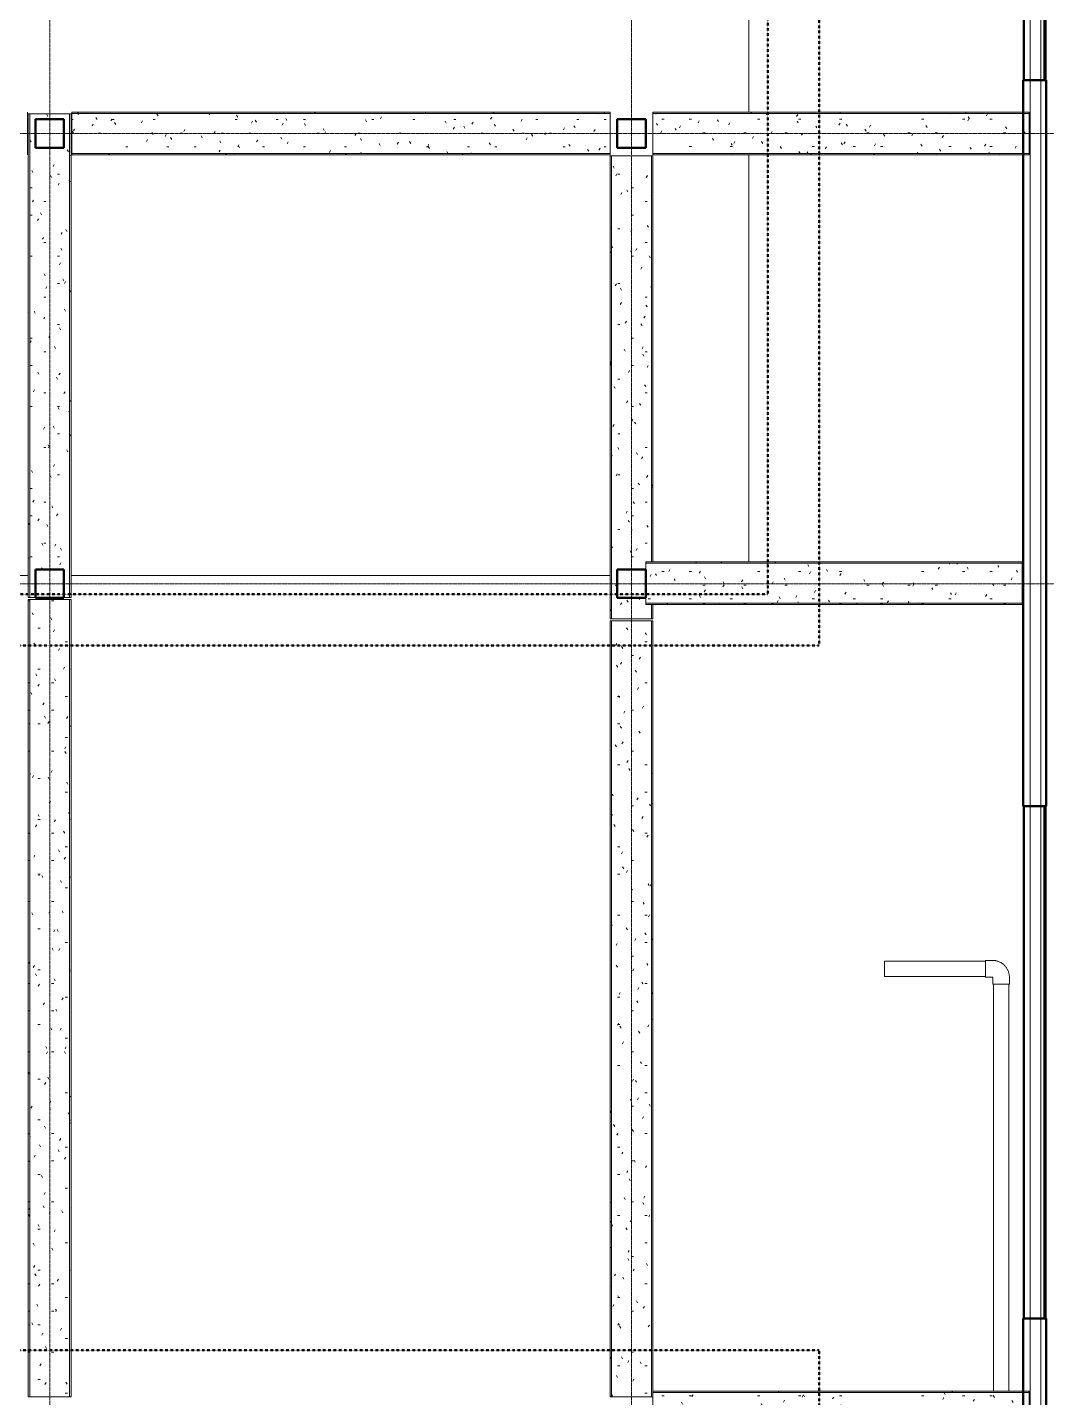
# Model space of a CAD drawing. Header units: inches. Extents: x -4235 to -464, y 9706 to 12365.
# Drawn here: x -2513 to -1940, y 10825 to 11595 of the extents above; entities that cross this region are included whole.
import ezdxf

# ---------------------------------------------------------------- set-up
doc = ezdxf.new("R2010")
doc.units = ezdxf.units.IN
doc.header["$MEASUREMENT"] = 0
doc.linetypes.add('Dash 1_16_', pattern=[0.125, 0.0625, -0.0625])
doc.linetypes.add('Grid Line 1_2_', pattern=[0.875, 0.5, -0.125, 0.125, -0.125])
for name, color, linetype, lineweight in [('0-1', 7, 'Continuous', 5), ('0-3', 7, 'Continuous', 9), ('A-FLOR-5', 192, 'Continuous', 9), ('A-WALL', 113, 'Continuous', 13), ('C-PROP-LINE-1', 91, 'Dash 1_16_', 50), ('P-PIPE-1', 7, 'Continuous', 9), ('S-BEAM', 12, 'Continuous', 9), ('S-BEAM-1', 9, 'Continuous', 9), ('S-COLS', 52, 'Continuous', 9), ('S-COLS-1', 52, 'Continuous', 50), ('S-FNDN-5', 32, 'Continuous', 50), ('S-FNDN-6', 32, 'Continuous', 9), ('S-GRID-1', 1, 'Grid Line 1_2_', 9)]:
    doc.layers.add(name, color=color, linetype=linetype, lineweight=lineweight)
pattern_1 = [(0, (0, 0), (30.72, 7.68), [1.267, -21.773, 1.267, -21.773, -122.88]), (0, (0, 0), (30.72, 7.68), [-46.08, 1.267, -44.813, 1.267, -21.773, -53.76]), (0, (0, 0), (30.72, 7.68), [-115.2, 1.267, -14.093, 1.267, -37.133]), (120, (11.52, 3.84), (-22.011075, 22.7643004), [1.267, -21.773, 1.267, -21.773, -122.88]), (120, (11.52, 3.84), (-22.011075, 22.7643004), [-46.08, 1.267, -44.813, 1.267, -21.773, -53.76]), (120, (11.52, 3.84), (-22.011075, 22.7643004), [-115.2, 1.267, -14.093, 1.267, -37.133]), (240, (15.36, 19.2), (-8.708925, -30.4443004), [1.267, -21.773, 1.267, -21.773, -122.88]), (240, (15.36, 19.2), (-8.708925, -30.4443004), [-46.08, 1.267, -44.813, 1.267, -21.773, -53.76]), (240, (15.36, 19.2), (-8.708925, -30.4443004), [-115.2, 1.267, -14.093, 1.267, -37.133])]

# ---------------------------------------------------------------- blocks, each defined once
blk = doc.blocks.new('Elbow - PVC - Sch 40 - Standard-V5-BACKGROUND - RCP - BASEMENT FLOOR')
at = {"layer": 'P-PIPE-1'}
for p, q in [((-1974.38, 11070.47), (-1970.38, 11070.47)), ((-1970.38, 11061.1), (-1974.38, 11061.1)), ((-1970.35, 11057.07), (-1970.35, 11061.07)), ((-1960.97, 11061.07), (-1960.97, 11057.07))]:
    blk.add_line(p, q, dxfattribs=at)
at = {"layer": 'P-PIPE-1', "flags": 128}
for points in [[(-1970.38, 11070.47), (-1970, 11070.47), (-1969.63, 11070.44), (-1969.25, 11070.41), (-1968.88, 11070.35), (-1968.51, 11070.29), (-1968.14, 11070.2), (-1967.78, 11070.11), (-1967.42, 11070), (-1967.07, 11069.87), (-1966.72, 11069.73), (-1966.37, 11069.58), (-1966.04, 11069.41), (-1965.71, 11069.23), (-1965.38, 11069.04), (-1965.07, 11068.83), (-1964.76, 11068.61), (-1964.46, 11068.38), (-1964.18, 11068.14), (-1963.9, 11067.89), (-1963.73, 11067.72)], [(-1963.73, 11067.72), (-1963.47, 11067.45), (-1963.22, 11067.17), (-1962.98, 11066.88), (-1962.75, 11066.57), (-1962.54, 11066.27), (-1962.34, 11065.95), (-1962.15, 11065.62), (-1961.97, 11065.29), (-1961.81, 11064.95), (-1961.66, 11064.6), (-1961.53, 11064.25), (-1961.41, 11063.9), (-1961.3, 11063.54), (-1961.21, 11063.17), (-1961.13, 11062.8), (-1961.07, 11062.43), (-1961.03, 11062.06), (-1960.99, 11061.68), (-1960.98, 11061.31), (-1960.97, 11061.07)], [(-1970.36, 11061.09), (-1970.36, 11061.09), (-1970.36, 11061.09), (-1970.36, 11061.09), (-1970.36, 11061.09), (-1970.36, 11061.09), (-1970.36, 11061.09), (-1970.36, 11061.1), (-1970.37, 11061.1), (-1970.37, 11061.1), (-1970.37, 11061.1), (-1970.37, 11061.1), (-1970.37, 11061.1), (-1970.37, 11061.1), (-1970.37, 11061.1), (-1970.37, 11061.1), (-1970.37, 11061.1), (-1970.38, 11061.1), (-1970.38, 11061.1), (-1970.38, 11061.1), (-1970.38, 11061.1)], [(-1970.35, 11061.07), (-1970.35, 11061.07), (-1970.35, 11061.07), (-1970.35, 11061.07), (-1970.35, 11061.07), (-1970.35, 11061.07), (-1970.35, 11061.08), (-1970.35, 11061.08), (-1970.35, 11061.08), (-1970.35, 11061.08), (-1970.35, 11061.08), (-1970.35, 11061.08), (-1970.35, 11061.08), (-1970.35, 11061.08), (-1970.35, 11061.08), (-1970.35, 11061.09), (-1970.35, 11061.09), (-1970.36, 11061.09), (-1970.36, 11061.09), (-1970.36, 11061.09), (-1970.36, 11061.09)]]:
    blk.add_lwpolyline(points, dxfattribs=at)
at = {"layer": 'P-PIPE-1'}
for centre, major_axis, start_param, end_param in [((-1974.38, 11065.79), (0, 4.69), 6.27277, 9.414362), ((-1965.66, 11057.07), (-4.69, 0), 3.152008, 6.293601), ((-1965.66, 11057.07), (4.69, 0), 3.152008, 3.524191), ((-1965.66, 11057.07), (4.69, 0), 5.901231, 6.283185)]:
    blk.add_ellipse(centre, major_axis=major_axis, ratio=0.010416, start_param=start_param, end_param=end_param, dxfattribs=at)
blk = doc.blocks.new('CTR - 1st Phase - Common Walls_rvt-1-BACKGROUND - RCP - BASEMENT FLOOR')
at = {"layer": 'P-PIPE-1'}
for p, q in [((-2031.17, 11070.1), (-1974.38, 11070.1)), ((-1974.38, 11061.47), (-2031.17, 11061.47)), ((-1969.97, 10828.44), (-1969.97, 11057.07)), ((-1961.35, 11057.07), (-1961.35, 10828.44))]:
    blk.add_line(p, q, dxfattribs=at)
for centre, major_axis, start_param, end_param in [((-2031.17, 11065.79), (0, 4.31), 0, 1.570796), ((-2031.17, 11065.79), (0, 4.31), 1.570796, 3.141593), ((-1965.66, 11057.07), (4.31, 0), 1.570796, 3.141593), ((-1965.66, 11057.07), (4.31, 0), 0, 1.570796)]:
    blk.add_ellipse(centre, major_axis=major_axis, ratio=0.010416, start_param=start_param, end_param=end_param, dxfattribs=at)
at = {"layer": '0-3'}
blk.add_blockref('Elbow - PVC - Sch 40 - Standard-V5-BACKGROUND - RCP - BASEMENT FLOOR', (0, 0), dxfattribs=at)
blk = doc.blocks.new('Concrete-Rectangular-Column - ONE-1856735-BACKGROUND - RCP - BASEMENT FLOOR')
at = {"layer": 'S-COLS-1'}
for p, q in [((-8, 8), (8, 8)), ((-8, -8), (-8, 8)), ((8, 8), (8, -8)), ((8, -8), (-8, -8))]:
    blk.add_line(p, q, dxfattribs=at)
blk = doc.blocks.new('Beam 2 Levels - _A_-2914351-BACKGROUND - RCP - BASEMENT FLOOR')
at = {"layer": 'S-BEAM-1'}
h = blk.add_hatch(dxfattribs=at)
h.set_pattern_fill('FP_45', color=256, style=0, pattern_type=2)
h.set_pattern_definition([(0, (2060.074, -5783.988), (30.72, 5.431), [1.267, -21.773, 1.267, -21.773, -122.88]), (0, (2060.074, -5783.988), (30.72, 5.431), [-46.08, 1.267, -44.813, 1.267, -21.773, -53.76]), (0, (2060.074, -5783.988), (30.72, 5.431), [-115.2, 1.267, -14.093, 1.267, -37.133]), (129.232, (2071.594, -5781.273), (-19.350573, 12.838379), [1.002, -17.213, 1.002, -114.358]), (129.232, (2071.594, -5781.273), (-19.350573, 12.838379), [-19.217, -17.213, 1.002, -35.428, -60.716]), (129.232, (2071.594, -5781.273), (-19.350573, 12.838379), [-72.859, 1.002, -17.213, 1.002, -41.499]), (129.232, (2071.594, -5781.273), (-19.350573, 12.838379), [-92.075, -11.141, 1.002, -29.356]), (230.768, (2075.434, -5770.412), (-11.3700044, -24.785848), [1.002, -17.213, 1.002, -114.358]), (230.768, (2075.434, -5770.412), (-11.3700044, -24.785848), [-19.217, -17.213, 1.002, -35.428, -60.716]), (230.768, (2075.434, -5770.412), (-11.3700044, -24.785848), [-72.859, 1.002, -17.213, 1.002, -41.499]), (230.768, (2075.434, -5770.412), (-11.3700044, -24.785848), [-92.075, -11.141, 1.002, -29.356])])
h.paths.add_polyline_path([(106.75, 11.21), (110.26, 11.21), (110.26, 12), (-101.25, 12), (-101.25, 11.21), (101.45, 11.21)], flags=0)
h = blk.add_hatch(dxfattribs=at)
h.set_pattern_fill('FP_46', color=256, style=0, pattern_type=2)
h.set_pattern_definition([(0, (2060.074, -11535.189), (30.72, 7.68), [1.267, -21.773, 1.267, -21.773, -122.88]), (0, (2060.074, -11535.189), (30.72, 7.68), [-46.08, 1.267, -44.813, 1.267, -21.773, -53.76]), (0, (2060.074, -11535.189), (30.72, 7.68), [-115.2, 1.267, -14.093, 1.267, -37.133]), (120, (2071.594, -11531.349), (-22.011075, 22.7643004), [1.267, -21.773, 1.267, -21.773, -122.88]), (120, (2071.594, -11531.349), (-22.011075, 22.7643004), [-46.08, 1.267, -44.813, 1.267, -21.773, -53.76]), (120, (2071.594, -11531.349), (-22.011075, 22.7643004), [-115.2, 1.267, -14.093, 1.267, -37.133]), (240, (2075.434, -11515.989), (-8.708925, -30.4443004), [1.267, -21.773, 1.267, -21.773, -122.88]), (240, (2075.434, -11515.989), (-8.708925, -30.4443004), [-46.08, 1.267, -44.813, 1.267, -21.773, -53.76]), (240, (2075.434, -11515.989), (-8.708925, -30.4443004), [-115.2, 1.267, -14.093, 1.267, -37.133])])
h.paths.add_polyline_path([(106.75, -11.21), (110.26, -11.21), (110.26, 11.21), (-101.25, 11.21), (-101.25, -11.21), (-10.67, -11.21)], flags=0)
h = blk.add_hatch(dxfattribs=at)
h.set_pattern_fill('FP_47', color=256, style=0, pattern_type=2)
h.set_pattern_definition([(0, (2060.074, -5751.201), (30.72, 5.431), [1.267, -21.773, 1.267, -21.773, -122.88]), (0, (2060.074, -5751.201), (30.72, 5.431), [-46.08, 1.267, -44.813, 1.267, -21.773, -53.76]), (0, (2060.074, -5751.201), (30.72, 5.431), [-115.2, 1.267, -14.093, 1.267, -37.133]), (129.232, (2071.594, -5748.486), (-19.350573, 12.838379), [1.002, -17.213, 1.002, -114.358]), (129.232, (2071.594, -5748.486), (-19.350573, 12.838379), [-19.217, -17.213, 1.002, -35.428, -60.716]), (129.232, (2071.594, -5748.486), (-19.350573, 12.838379), [-72.859, 1.002, -17.213, 1.002, -41.499]), (129.232, (2071.594, -5748.486), (-19.350573, 12.838379), [-92.075, -11.141, 1.002, -29.356]), (230.768, (2075.434, -5737.625), (-11.3700044, -24.785848), [1.002, -17.213, 1.002, -114.358]), (230.768, (2075.434, -5737.625), (-11.3700044, -24.785848), [-19.217, -17.213, 1.002, -35.428, -60.716]), (230.768, (2075.434, -5737.625), (-11.3700044, -24.785848), [-72.859, 1.002, -17.213, 1.002, -41.499]), (230.768, (2075.434, -5737.625), (-11.3700044, -24.785848), [-92.075, -11.141, 1.002, -29.356])])
h.paths.add_polyline_path([(106.75, -12), (110.26, -12), (110.26, -11.21), (-101.25, -11.21), (-101.25, -12), (-10.67, -12)], flags=0)
at = {"layer": 'S-BEAM'}
for p, q in [((-101.25, 12), (-101.25, 11.21)), ((106.75, 12), (-101.25, 12)), ((-101.25, 11.21), (-101.25, -11.21)), ((106.75, 11.21), (-101.25, 11.21)), ((110.26, 12), (106.75, 12)), ((110.26, 11.21), (106.75, 11.21)), ((110.26, 12), (110.26, 11.21)), ((110.26, 11.21), (110.26, -11.21)), ((-101.25, -11.21), (-101.25, -12)), ((106.75, -11.21), (-101.25, -11.21)), ((106.75, -12), (-101.25, -12)), ((110.26, -11.21), (106.75, -11.21)), ((110.26, -12), (106.75, -12)), ((110.26, -11.21), (110.26, -12))]:
    blk.add_line(p, q, dxfattribs=at)
blk = doc.blocks.new('Beam 2 Levels_01 - _B_-2914353-BACKGROUND - RCP - BASEMENT FLOOR')
at = {"layer": 'S-BEAM-1'}
h = blk.add_hatch(dxfattribs=at)
h.set_pattern_fill('FP_51', color=256, style=0, pattern_type=2)
h.set_pattern_definition([(0, (2060.074, -5424.613), (30.72, 5.431), [1.267, -21.773, 1.267, -21.773, -122.88]), (0, (2060.074, -5424.613), (30.72, 5.431), [-46.08, 1.267, -44.813, 1.267, -21.773, -53.76]), (0, (2060.074, -5424.613), (30.72, 5.431), [-115.2, 1.267, -14.093, 1.267, -37.133]), (129.232, (2071.594, -5421.898), (-19.350573, 12.838379), [1.002, -17.213, 1.002, -114.358]), (129.232, (2071.594, -5421.898), (-19.350573, 12.838379), [-19.217, -17.213, 1.002, -35.428, -60.716]), (129.232, (2071.594, -5421.898), (-19.350573, 12.838379), [-72.859, 1.002, -17.213, 1.002, -41.499]), (129.232, (2071.594, -5421.898), (-19.350573, 12.838379), [-92.075, -11.141, 1.002, -29.356]), (230.768, (2075.434, -5411.037), (-11.3700044, -24.785848), [1.002, -17.213, 1.002, -114.358]), (230.768, (2075.434, -5411.037), (-11.3700044, -24.785848), [-19.217, -17.213, 1.002, -35.428, -60.716]), (230.768, (2075.434, -5411.037), (-11.3700044, -24.785848), [-72.859, 1.002, -17.213, 1.002, -41.499]), (230.768, (2075.434, -5411.037), (-11.3700044, -24.785848), [-92.075, -11.141, 1.002, -29.356])])
h.paths.add_polyline_path([(101.45, 11.21), (110.26, 11.21), (110.26, 12), (-101.24, 12), (-101.24, 11.21), (17.48, 11.21)], flags=0)
h = blk.add_hatch(dxfattribs=at)
h.set_pattern_fill('FP_52', color=256, style=0, pattern_type=2)
h.set_pattern_definition([(0, (2060.074, -10816.439), (30.72, 7.68), [1.267, -21.773, 1.267, -21.773, -122.88]), (0, (2060.074, -10816.439), (30.72, 7.68), [-46.08, 1.267, -44.813, 1.267, -21.773, -53.76]), (0, (2060.074, -10816.439), (30.72, 7.68), [-115.2, 1.267, -14.093, 1.267, -37.133]), (120, (2071.594, -10812.599), (-22.011075, 22.7643004), [1.267, -21.773, 1.267, -21.773, -122.88]), (120, (2071.594, -10812.599), (-22.011075, 22.7643004), [-46.08, 1.267, -44.813, 1.267, -21.773, -53.76]), (120, (2071.594, -10812.599), (-22.011075, 22.7643004), [-115.2, 1.267, -14.093, 1.267, -37.133]), (240, (2075.434, -10797.239), (-8.708925, -30.4443004), [1.267, -21.773, 1.267, -21.773, -122.88]), (240, (2075.434, -10797.239), (-8.708925, -30.4443004), [-46.08, 1.267, -44.813, 1.267, -21.773, -53.76]), (240, (2075.434, -10797.239), (-8.708925, -30.4443004), [-115.2, 1.267, -14.093, 1.267, -37.133])])
h.paths.add_polyline_path([(106.75, -11.21), (110.26, -11.21), (110.26, 11.21), (-101.24, 11.21), (-101.24, -11.21), (101.45, -11.21)], flags=0)
h = blk.add_hatch(dxfattribs=at)
h.set_pattern_fill('FP_53', color=256, style=0, pattern_type=2)
h.set_pattern_definition([(0, (2060.074, -5391.826), (30.72, 5.431), [1.267, -21.773, 1.267, -21.773, -122.88]), (0, (2060.074, -5391.826), (30.72, 5.431), [-46.08, 1.267, -44.813, 1.267, -21.773, -53.76]), (0, (2060.074, -5391.826), (30.72, 5.431), [-115.2, 1.267, -14.093, 1.267, -37.133]), (129.232, (2071.594, -5389.111), (-19.350573, 12.838379), [1.002, -17.213, 1.002, -114.358]), (129.232, (2071.594, -5389.111), (-19.350573, 12.838379), [-19.217, -17.213, 1.002, -35.428, -60.716]), (129.232, (2071.594, -5389.111), (-19.350573, 12.838379), [-72.859, 1.002, -17.213, 1.002, -41.499]), (129.232, (2071.594, -5389.111), (-19.350573, 12.838379), [-92.075, -11.141, 1.002, -29.356]), (230.768, (2075.434, -5378.25), (-11.370004, -24.785848), [1.002, -17.213, 1.002, -114.358]), (230.768, (2075.434, -5378.25), (-11.370004, -24.785848), [-19.217, -17.213, 1.002, -35.428, -60.716]), (230.768, (2075.434, -5378.25), (-11.370004, -24.785848), [-72.859, 1.002, -17.213, 1.002, -41.499]), (230.768, (2075.434, -5378.25), (-11.370004, -24.785848), [-92.075, -11.141, 1.002, -29.356])])
h.paths.add_polyline_path([(101.45, -12), (110.26, -12), (110.26, -11.21), (-101.24, -11.21), (-101.24, -12), (25.29, -12)], flags=0)
at = {"layer": 'S-BEAM'}
for p, q in [((-101.24, 12), (-101.24, 11.21)), ((106.75, 12), (-101.24, 12)), ((-101.24, 11.21), (-101.24, -11.21)), ((106.75, 11.21), (-101.24, 11.21)), ((110.26, 12), (106.75, 12)), ((110.26, 11.21), (106.75, 11.21)), ((110.26, 12), (110.26, 11.21)), ((110.26, 11.21), (110.26, -11.21)), ((-101.24, -11.21), (-101.24, -12)), ((106.75, -11.21), (-101.24, -11.21)), ((106.75, -12), (-101.24, -12)), ((110.26, -11.21), (106.75, -11.21)), ((110.26, -12), (106.75, -12)), ((110.26, -11.21), (110.26, -12))]:
    blk.add_line(p, q, dxfattribs=at)
blk = doc.blocks.new('Beam 2 Levels_01 - _B_-2914352-BACKGROUND - RCP - BASEMENT FLOOR')
at = {"layer": 'S-BEAM-1'}
h = blk.add_hatch(dxfattribs=at)
h.set_pattern_fill('FP_62', color=256, style=0, pattern_type=2)
h.set_pattern_definition([(0, (2060.074, -5657.613), (30.72, 5.431), [1.267, -21.773, 1.267, -21.773, -122.88]), (0, (2060.074, -5657.613), (30.72, 5.431), [-46.08, 1.267, -44.813, 1.267, -21.773, -53.76]), (0, (2060.074, -5657.613), (30.72, 5.431), [-115.2, 1.267, -14.093, 1.267, -37.133]), (129.232, (2071.594, -5654.898), (-22.011341, 16.097085), [1.002, -17.213, 1.002, -114.358]), (129.232, (2071.594, -5654.898), (-22.011341, 16.097085), [-19.217, -17.213, 1.002, -35.428, -60.716]), (129.232, (2071.594, -5654.898), (-22.011341, 16.097085), [-72.859, 1.002, -17.213, 1.002, -41.499]), (129.232, (2071.594, -5654.898), (-22.011341, 16.097085), [-92.075, -11.141, 1.002, -29.356]), (230.768, (2075.434, -5644.037), (-8.709237, -21.527142), [1.002, -17.213, 1.002, -114.358]), (230.768, (2075.434, -5644.037), (-8.709237, -21.527142), [-19.217, -17.213, 1.002, -35.428, -60.716]), (230.768, (2075.434, -5644.037), (-8.709237, -21.527142), [-72.859, 1.002, -17.213, 1.002, -41.499]), (230.768, (2075.434, -5644.037), (-8.709237, -21.527142), [-92.075, -11.141, 1.002, -29.356])])
h.paths.add_polyline_path([(-105.26, 11.21), (106.24, 11.21), (106.24, 12), (-105.26, 12)], flags=0)
h = blk.add_hatch(dxfattribs=at)
h.set_pattern_fill('FP_61', color=256, style=0, pattern_type=2)
h.set_pattern_definition([(0, (2060.074, -11282.439), (30.72, 7.68), [1.267, -21.773, 1.267, -21.773, -122.88]), (0, (2060.074, -11282.439), (30.72, 7.68), [-46.08, 1.267, -44.813, 1.267, -21.773, -53.76]), (0, (2060.074, -11282.439), (30.72, 7.68), [-115.2, 1.267, -14.093, 1.267, -37.133]), (120, (2071.594, -11278.599), (-22.011075, 22.7643004), [1.267, -21.773, 1.267, -21.773, -122.88]), (120, (2071.594, -11278.599), (-22.011075, 22.7643004), [-46.08, 1.267, -44.813, 1.267, -21.773, -53.76]), (120, (2071.594, -11278.599), (-22.011075, 22.7643004), [-115.2, 1.267, -14.093, 1.267, -37.133]), (240, (2075.434, -11263.239), (-8.708925, -30.4443004), [1.267, -21.773, 1.267, -21.773, -122.88]), (240, (2075.434, -11263.239), (-8.708925, -30.4443004), [-46.08, 1.267, -44.813, 1.267, -21.773, -53.76]), (240, (2075.434, -11263.239), (-8.708925, -30.4443004), [-115.2, 1.267, -14.093, 1.267, -37.133])])
h.paths.add_polyline_path([(-105.26, -11.21), (106.24, -11.21), (106.24, 11.21), (-105.26, 11.21), (-105.26, -8.25)], flags=0)
h = blk.add_hatch(dxfattribs=at)
h.set_pattern_fill('FP_60', color=256, style=0, pattern_type=2)
h.set_pattern_definition([(0, (2060.074, -5624.826), (30.72, 5.431), [1.267, -21.773, 1.267, -21.773, -122.88]), (0, (2060.074, -5624.826), (30.72, 5.431), [-46.08, 1.267, -44.813, 1.267, -21.773, -53.76]), (0, (2060.074, -5624.826), (30.72, 5.431), [-115.2, 1.267, -14.093, 1.267, -37.133]), (129.232, (2071.594, -5622.111), (-22.011341, 16.097085), [1.002, -17.213, 1.002, -114.358]), (129.232, (2071.594, -5622.111), (-22.011341, 16.097085), [-19.217, -17.213, 1.002, -35.428, -60.716]), (129.232, (2071.594, -5622.111), (-22.011341, 16.097085), [-72.859, 1.002, -17.213, 1.002, -41.499]), (129.232, (2071.594, -5622.111), (-22.011341, 16.097085), [-92.075, -11.141, 1.002, -29.356]), (230.768, (2075.434, -5611.25), (-8.709237, -21.527142), [1.002, -17.213, 1.002, -114.358]), (230.768, (2075.434, -5611.25), (-8.709237, -21.527142), [-19.217, -17.213, 1.002, -35.428, -60.716]), (230.768, (2075.434, -5611.25), (-8.709237, -21.527142), [-72.859, 1.002, -17.213, 1.002, -41.499]), (230.768, (2075.434, -5611.25), (-8.709237, -21.527142), [-92.075, -11.141, 1.002, -29.356])])
h.paths.add_polyline_path([(-105.26, -12), (106.24, -12), (106.24, -11.21), (-105.26, -11.21)], flags=0)
at = {"layer": 'S-BEAM'}
for p, q in [((-105.26, 12), (-105.26, 11.21)), ((-105.26, 12), (106.24, 12)), ((-105.26, 11.21), (-105.26, 7.75)), ((-105.26, 11.21), (106.24, 11.21)), ((106.24, 12), (106.24, 11.21)), ((106.24, 11.21), (106.24, -11.21)), ((-105.26, -8.25), (-105.26, -11.21)), ((-105.26, -11.21), (-105.26, -12)), ((-105.26, -11.21), (106.24, -11.21)), ((-105.26, -12), (106.24, -12)), ((106.24, -11.21), (106.24, -12))]:
    blk.add_line(p, q, dxfattribs=at)
blk = doc.blocks.new('Inverted Tee Beam - 24IT40-V16-BACKGROUND - RCP - BASEMENT FLOOR')
at = {"layer": 'S-BEAM-1'}
h = blk.add_hatch(dxfattribs=at)
h.set_pattern_fill('FP_80', color=256, style=0, pattern_type=2)
h.set_pattern_definition([(270, (-11060.814, -1262.556), (7.68, -21.722), [0.896, -15.396, 0.896, -15.396, -86.889]), (270, (-11060.814, -1262.556), (7.68, -21.722), [-32.583, 0.896, -31.687, 0.896, -15.396, -38.014]), (270, (-11060.814, -1262.556), (7.68, -21.722), [-81.459, 0.896, -9.965, 0.896, -26.257]), (22.208, (-11056.974, -1270.701), (26.0559108, 16.9086766), [1.185, -20.367, 1.185, -135.31]), (22.208, (-11056.974, -1270.701), (26.0559108, 16.9086766), [-22.737, -20.367, 1.185, -41.919, -71.84]), (22.208, (-11056.974, -1270.701), (26.0559108, 16.9086766), [-86.208, 1.185, -20.367, 1.185, -49.103]), (22.208, (-11056.974, -1270.701), (26.0559108, 16.9086766), [-108.945, -13.183, 1.185, -34.735]), (157.792, (-11041.614, -1273.417), (-27.152691, 4.8140186), [1.185, -20.367, 1.185, -135.31]), (157.792, (-11041.614, -1273.417), (-27.152691, 4.8140186), [-22.737, -20.367, 1.185, -41.919, -71.84]), (157.792, (-11041.614, -1273.417), (-27.152691, 4.8140186), [-86.208, 1.185, -20.367, 1.185, -49.103]), (157.792, (-11041.614, -1273.417), (-27.152691, 4.8140186), [-108.945, -13.183, 1.185, -34.735])])
h.paths.add_polyline_path([(-235.63, 12), (-235.63, 11.21), (212.6, 11.21), (212.6, 12), (-25.29, 12)], flags=0)
h = blk.add_hatch(dxfattribs=at)
h.set_pattern_fill('FP_81', color=256, style=0, pattern_type=2)
h.set_pattern_definition([(270, (-11060.814, -2500.324), (7.68, -30.72), [1.267, -21.773, 1.267, -21.773, -122.88]), (270, (-11060.814, -2500.324), (7.68, -30.72), [-46.08, 1.267, -44.813, 1.267, -21.773, -53.76]), (270, (-11060.814, -2500.324), (7.68, -30.72), [-115.2, 1.267, -14.093, 1.267, -37.133]), (30, (-11056.974, -2511.844), (22.7643004, 22.011075), [1.267, -21.773, 1.267, -21.773, -122.88]), (30, (-11056.974, -2511.844), (22.7643004, 22.011075), [-46.08, 1.267, -44.813, 1.267, -21.773, -53.76]), (30, (-11056.974, -2511.844), (22.7643004, 22.011075), [-115.2, 1.267, -14.093, 1.267, -37.133]), (150, (-11041.614, -2515.684), (-30.4443004, 8.708925), [1.267, -21.773, 1.267, -21.773, -122.88]), (150, (-11041.614, -2515.684), (-30.4443004, 8.708925), [-46.08, 1.267, -44.813, 1.267, -21.773, -53.76]), (150, (-11041.614, -2515.684), (-30.4443004, 8.708925), [-115.2, 1.267, -14.093, 1.267, -37.133])])
h.paths.add_polyline_path([(-235.63, -11.21), (212.6, -11.21), (212.6, 11.21), (-235.63, 11.21)], flags=0)
h = blk.add_hatch(dxfattribs=at)
h.set_pattern_fill('FP_82', color=256, style=0, pattern_type=2)
h.set_pattern_definition([(270, (-11060.814, -1237.768), (7.68, -21.722), [0.896, -15.396, 0.896, -15.396, -86.889]), (270, (-11060.814, -1237.768), (7.68, -21.722), [-32.583, 0.896, -31.687, 0.896, -15.396, -38.014]), (270, (-11060.814, -1237.768), (7.68, -21.722), [-81.459, 0.896, -9.965, 0.896, -26.257]), (22.208, (-11056.974, -1245.914), (26.0559108, 16.9086766), [1.185, -20.367, 1.185, -135.31]), (22.208, (-11056.974, -1245.914), (26.0559108, 16.9086766), [-22.737, -20.367, 1.185, -41.919, -71.84]), (22.208, (-11056.974, -1245.914), (26.0559108, 16.9086766), [-86.208, 1.185, -20.367, 1.185, -49.103]), (22.208, (-11056.974, -1245.914), (26.0559108, 16.9086766), [-108.945, -13.183, 1.185, -34.735]), (157.792, (-11041.614, -1248.629), (-27.152691, 4.8140186), [1.185, -20.367, 1.185, -135.31]), (157.792, (-11041.614, -1248.629), (-27.152691, 4.8140186), [-22.737, -20.367, 1.185, -41.919, -71.84]), (157.792, (-11041.614, -1248.629), (-27.152691, 4.8140186), [-86.208, 1.185, -20.367, 1.185, -49.103]), (157.792, (-11041.614, -1248.629), (-27.152691, 4.8140186), [-108.945, -13.183, 1.185, -34.735])])
h.paths.add_polyline_path([(-235.63, -11.21), (-235.63, -12), (212.6, -12), (212.6, -11.21), (-25.29, -11.21)], flags=0)
at = {"layer": 'S-BEAM'}
for p, q in [((-235.63, 12), (-235.63, 11.21)), ((212.6, 12), (-235.63, 12)), ((-235.63, 11.21), (-235.63, -11.21)), ((212.6, 11.21), (-235.63, 11.21)), ((212.6, 11.21), (212.6, 12)), ((212.6, -11.21), (212.6, 11.21)), ((-235.63, -11.21), (-235.63, -12)), ((212.6, -11.21), (-235.63, -11.21)), ((212.6, -12), (-235.63, -12)), ((212.6, -12), (212.6, -11.21))]:
    blk.add_line(p, q, dxfattribs=at)
blk = doc.blocks.new('Inverted Tee Beam - 24IT40-2543537-BACKGROUND - RCP - BASEMENT FLOOR')
at = {"layer": 'S-BEAM-1'}
h = blk.add_hatch(dxfattribs=at)
h.set_pattern_fill('FP_94', color=256, style=0, pattern_type=2)
h.set_pattern_definition([(270, (-11060.814, -1099.056), (7.68, -21.722), [0.896, -15.396, 0.896, -15.396, -86.889]), (270, (-11060.814, -1099.056), (7.68, -21.722), [-32.583, 0.896, -31.687, 0.896, -15.396, -38.014]), (270, (-11060.814, -1099.056), (7.68, -21.722), [-81.459, 0.896, -9.965, 0.896, -26.257]), (22.208, (-11056.974, -1107.201), (26.0559108, 16.9086766), [1.185, -20.367, 1.185, -135.31]), (22.208, (-11056.974, -1107.201), (26.0559108, 16.9086766), [-22.737, -20.367, 1.185, -41.919, -71.84]), (22.208, (-11056.974, -1107.201), (26.0559108, 16.9086766), [-86.208, 1.185, -20.367, 1.185, -49.103]), (22.208, (-11056.974, -1107.201), (26.0559108, 16.9086766), [-108.945, -13.183, 1.185, -34.735]), (157.792, (-11041.614, -1109.917), (-27.152691, 4.8140186), [1.185, -20.367, 1.185, -135.31]), (157.792, (-11041.614, -1109.917), (-27.152691, 4.8140186), [-22.737, -20.367, 1.185, -41.919, -71.84]), (157.792, (-11041.614, -1109.917), (-27.152691, 4.8140186), [-86.208, 1.185, -20.367, 1.185, -49.103]), (157.792, (-11041.614, -1109.917), (-27.152691, 4.8140186), [-108.945, -13.183, 1.185, -34.735])])
h.paths.add_polyline_path([(-235.63, 12), (-235.63, 11.21), (200.59, 11.21), (200.59, 12), (-25.29, 12)], flags=0)
h = blk.add_hatch(dxfattribs=at)
h.set_pattern_fill('FP_95', color=256, style=0, pattern_type=2)
h.set_pattern_definition([(270, (-11060.814, -2173.324), (7.68, -30.72), [1.267, -21.773, 1.267, -21.773, -122.88]), (270, (-11060.814, -2173.324), (7.68, -30.72), [-46.08, 1.267, -44.813, 1.267, -21.773, -53.76]), (270, (-11060.814, -2173.324), (7.68, -30.72), [-115.2, 1.267, -14.093, 1.267, -37.133]), (30, (-11056.974, -2184.844), (22.7643004, 22.011075), [1.267, -21.773, 1.267, -21.773, -122.88]), (30, (-11056.974, -2184.844), (22.7643004, 22.011075), [-46.08, 1.267, -44.813, 1.267, -21.773, -53.76]), (30, (-11056.974, -2184.844), (22.7643004, 22.011075), [-115.2, 1.267, -14.093, 1.267, -37.133]), (150, (-11041.614, -2188.684), (-30.4443004, 8.708925), [1.267, -21.773, 1.267, -21.773, -122.88]), (150, (-11041.614, -2188.684), (-30.4443004, 8.708925), [-46.08, 1.267, -44.813, 1.267, -21.773, -53.76]), (150, (-11041.614, -2188.684), (-30.4443004, 8.708925), [-115.2, 1.267, -14.093, 1.267, -37.133])])
h.paths.add_polyline_path([(-235.63, -11.21), (200.59, -11.21), (200.59, 11.21), (-235.63, 11.21)], flags=0)
h = blk.add_hatch(dxfattribs=at)
h.set_pattern_fill('FP_96', color=256, style=0, pattern_type=2)
h.set_pattern_definition([(270, (-11060.814, -1074.268), (7.68, -21.722), [0.896, -15.396, 0.896, -15.396, -86.889]), (270, (-11060.814, -1074.268), (7.68, -21.722), [-32.583, 0.896, -31.687, 0.896, -15.396, -38.014]), (270, (-11060.814, -1074.268), (7.68, -21.722), [-81.459, 0.896, -9.965, 0.896, -26.257]), (22.208, (-11056.974, -1082.414), (26.0559108, 16.9086766), [1.185, -20.367, 1.185, -135.31]), (22.208, (-11056.974, -1082.414), (26.0559108, 16.9086766), [-22.737, -20.367, 1.185, -41.919, -71.84]), (22.208, (-11056.974, -1082.414), (26.0559108, 16.9086766), [-86.208, 1.185, -20.367, 1.185, -49.103]), (22.208, (-11056.974, -1082.414), (26.0559108, 16.9086766), [-108.945, -13.183, 1.185, -34.735]), (157.792, (-11041.614, -1085.129), (-27.152691, 4.8140186), [1.185, -20.367, 1.185, -135.31]), (157.792, (-11041.614, -1085.129), (-27.152691, 4.8140186), [-22.737, -20.367, 1.185, -41.919, -71.84]), (157.792, (-11041.614, -1085.129), (-27.152691, 4.8140186), [-86.208, 1.185, -20.367, 1.185, -49.103]), (157.792, (-11041.614, -1085.129), (-27.152691, 4.8140186), [-108.945, -13.183, 1.185, -34.735])])
h.paths.add_polyline_path([(-235.63, -12), (200.59, -12), (200.59, -11.21), (-235.63, -11.21)], flags=0)
at = {"layer": 'S-BEAM'}
for p, q in [((-235.63, 12), (-235.63, 11.21)), ((200.59, 12), (-235.63, 12)), ((-235.63, 11.21), (-235.63, -11.21)), ((200.59, 11.21), (-235.63, 11.21)), ((200.59, 11.21), (200.59, 12)), ((200.59, -11.21), (200.59, 11.21)), ((-235.63, -11.21), (-235.63, -12)), ((200.59, -11.21), (-235.63, -11.21)), ((200.59, -12), (-235.63, -12)), ((200.59, -12), (200.59, -11.21))]:
    blk.add_line(p, q, dxfattribs=at)
blk = doc.blocks.new('Family - ___-2835860-BACKGROUND - RCP - BASEMENT FLOOR')
at = {"layer": 'C-PROP-LINE-1'}
for p, q in [((-2067.92, 11247.39), (-2067.92, 12118.59)), ((-2067.92, 11247.39), (-3401.42, 11247.39)), ((-2067.92, 10851.39), (-3401.42, 10851.39)), ((-2067.92, 9980.19), (-2067.92, 10851.39))]:
    blk.add_line(p, q, dxfattribs=at)
blk = doc.blocks.new('Family - ___-2835903-BACKGROUND - RCP - BASEMENT FLOOR')
at = {"layer": 'C-PROP-LINE-1'}
for q in [(-2096.82, 12089.69), (-3400.92, 11276.29)]:
    blk.add_line((-2096.82, 11276.29), q, dxfattribs=at)
blk = doc.blocks.new('Family - ___-2835932-BACKGROUND - RCP - BASEMENT FLOOR')
at = {"layer": 'C-PROP-LINE-1'}
for p, q in [((-2067.92, 11247.39), (-2067.92, 12118.59)), ((-2067.92, 11247.39), (-3401.42, 11247.39)), ((-2067.92, 10851.39), (-3401.42, 10851.39)), ((-2067.92, 9980.19), (-2067.92, 10851.39))]:
    blk.add_line(p, q, dxfattribs=at)

msp = doc.modelspace()

# ---------------------------------------------------------------- hatches: boundary and pattern name
at = {"layer": 'S-BEAM-1'}
h = msp.add_hatch(dxfattribs=at)
h.set_pattern_fill('FP_86', color=256, style=0, pattern_type=2)
h.set_pattern_definition([(0, (-1225.768, 0), (21.722, 7.68), [0.896, -15.396, 0.896, -15.396, -86.889]), (0, (-1225.768, 0), (21.722, 7.68), [-32.583, 0.896, -31.687, 0.896, -15.396, -38.014]), (0, (-1225.768, 0), (21.722, 7.68), [-81.459, 0.896, -9.965, 0.896, -26.257]), (112.208, (-1217.622, 3.84), (-16.9086766, 26.0559108), [1.185, -20.367, 1.185, -20.367, -114.944]), (112.208, (-1217.622, 3.84), (-16.9086766, 26.0559108), [-43.104, 1.185, -41.919, 1.185, -20.367, -50.288]), (112.208, (-1217.622, 3.84), (-16.9086766, 26.0559108), [-107.76, 1.185, -13.183, 1.185, -34.735]), (247.792, (-1214.907, 19.2), (-4.8140186, -27.152691), [1.185, -20.367, 1.185, -20.367, -114.944]), (247.792, (-1214.907, 19.2), (-4.8140186, -27.152691), [-43.104, 1.185, -41.919, 1.185, -20.367, -50.288]), (247.792, (-1214.907, 19.2), (-4.8140186, -27.152691), [-107.76, 1.185, -13.183, 1.185, -34.735])])
h.paths.add_polyline_path([(-2512.32, 11274.46), (-2511.54, 11274.46), (-2511.54, 11546.2), (-2512.32, 11546.2), (-2512.32, 11367.85)], flags=0)
h = msp.add_hatch(dxfattribs=at)
h.set_pattern_fill('FP_13', color=256, style=0, pattern_type=2)
h.set_pattern_definition(pattern_1)
h.paths.add_polyline_path([(-2511.54, 11274.46), (-2508.32, 11274.46), (-2508.32, 11290.19), (-2492.32, 11290.19), (-2492.32, 11274.46), (-2489.11, 11274.46), (-2489.11, 11546.2), (-2511.54, 11546.2), (-2511.54, 11367.85)], flags=0)
h.paths.add_polyline_path([(-2508.32, 11527.19), (-2508.32, 11543.19), (-2492.32, 11543.19), (-2492.32, 11527.19)], flags=0)
h = msp.add_hatch(dxfattribs=at)
h.set_pattern_fill('FP_87', color=256, style=0, pattern_type=2)
h.set_pattern_definition([(0, (-1274.556, 0), (21.722, 7.68), [0.896, -15.396, 0.896, -15.396, -86.889]), (0, (-1274.556, 0), (21.722, 7.68), [-32.583, 0.896, -31.687, 0.896, -15.396, -38.014]), (0, (-1274.556, 0), (21.722, 7.68), [-81.459, 0.896, -9.965, 0.896, -26.257]), (112.208, (-1266.41, 3.84), (-16.9086766, 26.0559108), [1.185, -20.367, 1.185, -20.367, -114.944]), (112.208, (-1266.41, 3.84), (-16.9086766, 26.0559108), [-43.104, 1.185, -41.919, 1.185, -20.367, -50.288]), (112.208, (-1266.41, 3.84), (-16.9086766, 26.0559108), [-107.76, 1.185, -13.183, 1.185, -34.735]), (247.792, (-1263.694, 19.2), (-4.8140186, -27.152691), [1.185, -20.367, 1.185, -20.367, -114.944]), (247.792, (-1263.694, 19.2), (-4.8140186, -27.152691), [-43.104, 1.185, -41.919, 1.185, -20.367, -50.288]), (247.792, (-1263.694, 19.2), (-4.8140186, -27.152691), [-107.76, 1.185, -13.183, 1.185, -34.735])])
h.paths.add_polyline_path([(-2489.11, 11274.46), (-2488.32, 11274.46), (-2488.32, 11546.2), (-2489.11, 11546.2), (-2489.11, 11367.85)], flags=0)
h = msp.add_hatch(dxfattribs=at)
h.set_pattern_fill('FP_15', color=256, style=0, pattern_type=2)
h.set_pattern_definition([(0, (0, 5743.201), (30.72, 5.431), [1.267, -21.773, 1.267, -21.773, -122.88]), (0, (0, 5743.201), (30.72, 5.431), [-46.08, 1.267, -44.813, 1.267, -21.773, -53.76]), (0, (0, 5743.201), (30.72, 5.431), [-115.2, 1.267, -14.093, 1.267, -37.133]), (129.232, (11.52, 5745.916), (-19.350573, 12.838379), [1.002, -17.213, 1.002, -17.213, -97.145]), (129.232, (11.52, 5745.916), (-19.350573, 12.838379), [-36.429, 1.002, -35.428, 1.002, -17.213, -42.501]), (129.232, (11.52, 5745.916), (-19.350573, 12.838379), [-91.074, 1.002, -11.141, 1.002, -29.356]), (230.768, (15.36, 5756.777), (-11.3700044, -24.785848), [1.002, -17.213, 1.002, -17.213, -97.145]), (230.768, (15.36, 5756.777), (-11.3700044, -24.785848), [-36.429, 1.002, -35.428, 1.002, -17.213, -42.501]), (230.768, (15.36, 5756.777), (-11.3700044, -24.785848), [-91.074, 1.002, -11.141, 1.002, -29.356])])
h.paths.add_polyline_path([(-2185.33, 11546.4), (-2185.33, 11547.19), (-2487.81, 11547.19), (-2487.81, 11546.4), (-2294.99, 11546.4)], flags=0)
h = msp.add_hatch(dxfattribs=at)
h.set_pattern_fill('FP_13', color=256, style=0, pattern_type=2)
h.set_pattern_definition(pattern_1)
h.paths.add_polyline_path([(-2185.33, 11523.98), (-2185.33, 11546.4), (-2487.81, 11546.4), (-2487.81, 11523.98), (-2294.99, 11523.98)], flags=0)
h = msp.add_hatch(dxfattribs=at)
h.set_pattern_fill('FP_16', color=256, style=0, pattern_type=2)
h.set_pattern_definition([(0, (0, 5791.988), (30.72, 5.431), [1.267, -21.773, 1.267, -21.773, -122.88]), (0, (0, 5791.988), (30.72, 5.431), [-46.08, 1.267, -44.813, 1.267, -21.773, -53.76]), (0, (0, 5791.988), (30.72, 5.431), [-115.2, 1.267, -14.093, 1.267, -37.133]), (129.232, (11.52, 5794.704), (-19.350573, 12.838379), [1.002, -17.213, 1.002, -17.213, -97.145]), (129.232, (11.52, 5794.704), (-19.350573, 12.838379), [-36.429, 1.002, -35.428, 1.002, -17.213, -42.501]), (129.232, (11.52, 5794.704), (-19.350573, 12.838379), [-91.074, 1.002, -11.141, 1.002, -29.356]), (230.768, (15.36, 5805.565), (-11.3700044, -24.785848), [1.002, -17.213, 1.002, -17.213, -97.145]), (230.768, (15.36, 5805.565), (-11.3700044, -24.785848), [-36.429, 1.002, -35.428, 1.002, -17.213, -42.501]), (230.768, (15.36, 5805.565), (-11.3700044, -24.785848), [-91.074, 1.002, -11.141, 1.002, -29.356])])
h.paths.add_polyline_path([(-2185.33, 11523.19), (-2185.33, 11523.98), (-2487.81, 11523.98), (-2487.81, 11523.19), (-2294.99, 11523.19)], flags=0)
h = msp.add_hatch(dxfattribs=at)
h.set_pattern_fill('FP_100', color=256, style=0, pattern_type=2)
h.set_pattern_definition([(0, (-1062.268, 0), (21.722, 7.68), [0.896, -15.396, 0.896, -15.396, -86.889]), (0, (-1062.268, 0), (21.722, 7.68), [-32.583, 0.896, -31.687, 0.896, -15.396, -38.014]), (0, (-1062.268, 0), (21.722, 7.68), [-81.459, 0.896, -9.965, 0.896, -26.257]), (112.208, (-1054.122, 3.84), (-16.9086766, 26.0559108), [1.185, -20.367, 1.185, -20.367, -114.944]), (112.208, (-1054.122, 3.84), (-16.9086766, 26.0559108), [-43.104, 1.185, -41.919, 1.185, -20.367, -50.288]), (112.208, (-1054.122, 3.84), (-16.9086766, 26.0559108), [-107.76, 1.185, -13.183, 1.185, -34.735]), (247.792, (-1051.407, 19.2), (-4.8140186, -27.152691), [1.185, -20.367, 1.185, -20.367, -114.944]), (247.792, (-1051.407, 19.2), (-4.8140186, -27.152691), [-43.104, 1.185, -41.919, 1.185, -20.367, -50.288]), (247.792, (-1051.407, 19.2), (-4.8140186, -27.152691), [-107.76, 1.185, -13.183, 1.185, -34.735])])
h.paths.add_polyline_path([(-2184.54, 11262.45), (-2184.54, 11522.65), (-2185.32, 11522.65), (-2185.32, 11262.45)], flags=0)
h = msp.add_hatch(dxfattribs=at)
h.set_pattern_fill('FP_13', color=256, style=0, pattern_type=2)
h.set_pattern_definition(pattern_1)
h.paths.add_polyline_path([(-2181.32, 11262.45), (-2162.11, 11262.45), (-2162.11, 11270.44), (-2165.33, 11270.44), (-2165.33, 11274.19), (-2181.32, 11274.19), (-2181.32, 11290.19), (-2165.33, 11290.19), (-2165.33, 11294.44), (-2162.11, 11294.44), (-2162.11, 11522.65), (-2184.54, 11522.65), (-2184.54, 11262.45)], flags=0)
h = msp.add_hatch(dxfattribs=at)
h.set_pattern_fill('FP_101', color=256, style=0, pattern_type=2)
h.set_pattern_definition([(0, (-1111.056, 0), (21.722, 7.68), [0.896, -15.396, 0.896, -15.396, -86.889]), (0, (-1111.056, 0), (21.722, 7.68), [-32.583, 0.896, -31.687, 0.896, -15.396, -38.014]), (0, (-1111.056, 0), (21.722, 7.68), [-81.459, 0.896, -9.965, 0.896, -26.257]), (112.208, (-1102.91, 3.84), (-16.9086766, 26.0559108), [1.185, -20.367, 1.185, -20.367, -114.944]), (112.208, (-1102.91, 3.84), (-16.9086766, 26.0559108), [-43.104, 1.185, -41.919, 1.185, -20.367, -50.288]), (112.208, (-1102.91, 3.84), (-16.9086766, 26.0559108), [-107.76, 1.185, -13.183, 1.185, -34.735]), (247.792, (-1100.194, 19.2), (-4.8140186, -27.152691), [1.185, -20.367, 1.185, -20.367, -114.944]), (247.792, (-1100.194, 19.2), (-4.8140186, -27.152691), [-43.104, 1.185, -41.919, 1.185, -20.367, -50.288]), (247.792, (-1100.194, 19.2), (-4.8140186, -27.152691), [-107.76, 1.185, -13.183, 1.185, -34.735])])
h.paths.add_polyline_path([(-2161.32, 11262.45), (-2161.32, 11270.44), (-2162.11, 11270.44), (-2162.11, 11262.45)], flags=0)
h.paths.add_polyline_path([(-2162.11, 11294.44), (-2161.32, 11294.44), (-2161.32, 11522.65), (-2162.11, 11522.65), (-2162.11, 11367.85)], flags=0)

# ---------------------------------------------------------------- linework, layer by layer
at = {"layer": 'A-FLOR-5'}
for p, q in [((-2107.32, 11547.19), (-2107.32, 11835.19)), ((-1940.32, 11720.15), (-1940.32, 10173.19)), ((-2107.32, 11294.44), (-2107.32, 11523.19)), ((-2815.32, 11286.79), (-2512.32, 11286.79)), ((-2488.32, 11286.79), (-2185.32, 11286.79)), ((-1949.32, 11157.19), (-1949.32, 9901.19))]:
    msp.add_line(p, q, dxfattribs=at)
at = {"layer": 'A-WALL'}
msp.add_line((-1943.32, 9888.19), (-1943.32, 12087.19), dxfattribs=at)
at = {"layer": 'S-BEAM'}
for p, q in [((-2512.84, 11546.4), (-2512.84, 11547.19)), ((-2512.84, 11523.98), (-2512.84, 11546.4)), ((-2511.54, 11546.2), (-2512.32, 11546.2)), ((-2512.32, 11546.2), (-2512.32, 11274.46)), ((-2489.11, 11546.2), (-2511.54, 11546.2)), ((-2511.54, 11546.2), (-2511.54, 11274.46)), ((-2488.32, 11546.2), (-2489.11, 11546.2)), ((-2489.11, 11546.2), (-2489.11, 11274.46)), ((-2488.32, 11546.2), (-2488.32, 11274.46)), ((-2487.81, 11547.19), (-2487.81, 11546.4)), ((-2185.33, 11547.19), (-2487.81, 11547.19)), ((-2487.81, 11546.4), (-2487.81, 11523.98)), ((-2185.33, 11546.4), (-2487.81, 11546.4)), ((-2185.33, 11546.4), (-2185.33, 11547.19)), ((-2185.33, 11523.98), (-2185.33, 11546.4)), ((-2512.84, 11523.19), (-2512.84, 11523.98)), ((-2487.81, 11523.98), (-2487.81, 11523.19)), ((-2185.33, 11523.98), (-2487.81, 11523.98)), ((-2185.33, 11523.19), (-2487.81, 11523.19)), ((-2185.33, 11523.19), (-2185.33, 11523.98)), ((-2184.54, 11522.65), (-2185.32, 11522.65)), ((-2185.32, 11522.65), (-2185.32, 11262.45)), ((-2162.11, 11522.65), (-2184.54, 11522.65)), ((-2184.54, 11522.65), (-2184.54, 11262.45)), ((-2161.32, 11522.65), (-2162.11, 11522.65)), ((-2162.11, 11522.65), (-2162.11, 11294.44)), ((-2161.32, 11522.65), (-2161.32, 11294.44)), ((-2512.32, 11274.46), (-2511.54, 11274.46)), ((-2511.54, 11274.46), (-2508.32, 11274.46)), ((-2492.32, 11274.46), (-2489.11, 11274.46)), ((-2489.11, 11274.46), (-2488.32, 11274.46)), ((-2162.11, 11270.44), (-2162.11, 11262.45)), ((-2161.32, 11270.44), (-2161.32, 11262.45)), ((-2185.32, 11262.45), (-2184.54, 11262.45)), ((-2184.54, 11262.45), (-2162.11, 11262.45)), ((-2162.11, 11262.45), (-2161.32, 11262.45))]:
    msp.add_line(p, q, dxfattribs=at)
at = {"layer": 'S-FNDN-5'}
for p, q in [((-1952.95, 11565.19), (-1952.95, 11853.19)), ((-1941.32, 11853.19), (-1941.32, 11565.19)), ((-1953.32, 11157.19), (-1953.32, 11565.19)), ((-1953.32, 11565.19), (-1940.32, 11565.19)), ((-1940.32, 11565.19), (-1940.32, 11157.19)), ((-1940.32, 11157.19), (-1953.32, 11157.19)), ((-1952.95, 10869.19), (-1952.95, 11157.19)), ((-1941.32, 11157.19), (-1941.32, 10869.19)), ((-1953.32, 10461.19), (-1953.32, 10869.19)), ((-1953.32, 10869.19), (-1940.32, 10869.19)), ((-1940.32, 10869.19), (-1940.32, 10461.19))]:
    msp.add_line(p, q, dxfattribs=at)
at = {"layer": 'S-FNDN-6'}
msp.add_line((-1949.32, 11157.19), (-1949.32, 12087.19), dxfattribs=at)
at = {"layer": 'S-GRID-1'}
for p, q in [((-2500.32, 9836.18), (-2500.32, 12302.98)), ((-2173.32, 9836.18), (-2173.32, 12302.98)), ((-464.45, 11535.19), (-4185.7, 11535.19)), ((-464.45, 11282.19), (-4185.7, 11282.19))]:
    msp.add_line(p, q, dxfattribs=at)

# ---------------------------------------------------------------- block references
at = {"layer": '0-1'}
msp.add_blockref('CTR - 1st Phase - Common Walls_rvt-1-BACKGROUND - RCP - BASEMENT FLOOR', (0, 0), dxfattribs=at)
at = {"layer": 'C-PROP-LINE-1'}
for name in ['Family - ___-2835860-BACKGROUND - RCP - BASEMENT FLOOR', 'Family - ___-2835932-BACKGROUND - RCP - BASEMENT FLOOR', 'Family - ___-2835903-BACKGROUND - RCP - BASEMENT FLOOR']:
    msp.add_blockref(name, (0, 0), dxfattribs=at)
at = {"layer": 'S-BEAM'}
for name, p in [('Beam 2 Levels - _A_-2914351-BACKGROUND - RCP - BASEMENT FLOOR', (-2060.07, 11535.19)), ('Beam 2 Levels_01 - _B_-2914352-BACKGROUND - RCP - BASEMENT FLOOR', (-2060.07, 11282.44)), ('Beam 2 Levels_01 - _B_-2914353-BACKGROUND - RCP - BASEMENT FLOOR', (-2060.07, 10816.44))]:
    msp.add_blockref(name, p, dxfattribs=at)
at = {"layer": 'S-BEAM', "rotation": 89.99999999999991}
for name, p in [('Inverted Tee Beam - 24IT40-V16-BACKGROUND - RCP - BASEMENT FLOOR', (-2500.32, 11060.81)), ('Inverted Tee Beam - 24IT40-2543537-BACKGROUND - RCP - BASEMENT FLOOR', (-2173.32, 11060.81))]:
    msp.add_blockref(name, p, dxfattribs=at)
at = {"layer": 'S-COLS'}
for p in [(-2500.32, 11535.19), (-2173.32, 11535.19), (-2500.32, 11282.19), (-2173.32, 11282.19)]:
    msp.add_blockref('Concrete-Rectangular-Column - ONE-1856735-BACKGROUND - RCP - BASEMENT FLOOR', p, dxfattribs=at)

doc.saveas('drawing.dxf')
